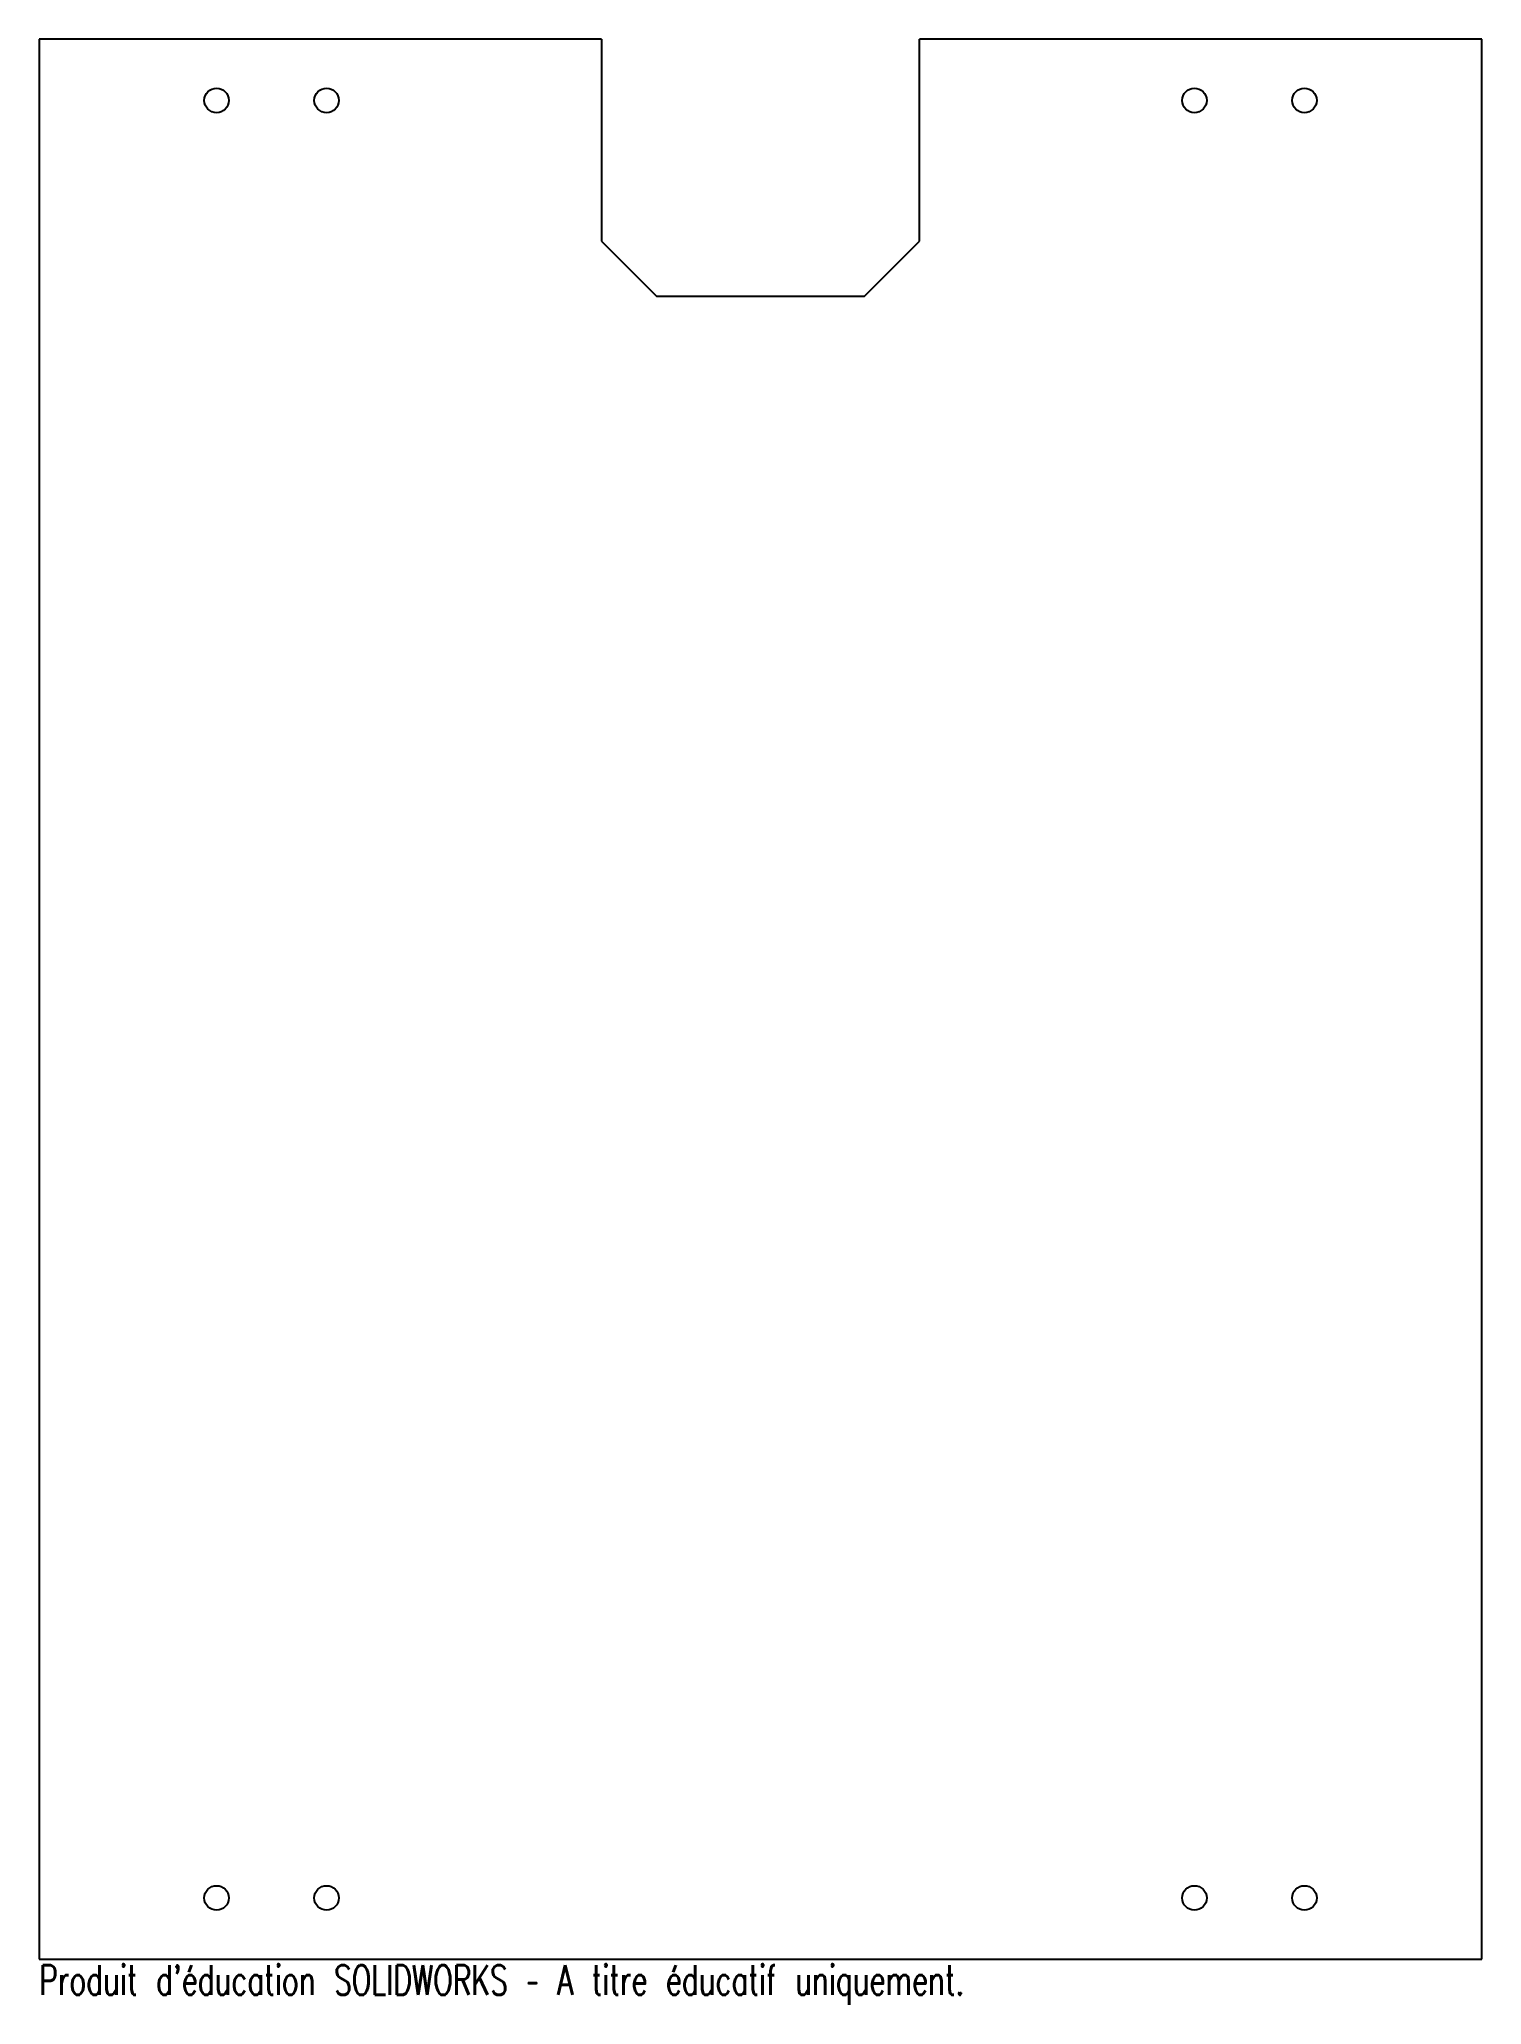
# Model space of a CAD drawing. Header units: millimetres. Extents: x -118 to 118, y -167 to 154.
import ezdxf

# ---------------------------------------------------------------- set-up
doc = ezdxf.new("R2010")
doc.units = ezdxf.units.MM
doc.styles.add('SLDTEXTSTYLE0', font='TXT', dxfattribs={"width": 0.7, "bigfont": 'bigfont'})

msp = doc.modelspace()

# ---------------------------------------------------------------- linework, layer by layer
at = {"color": 7, "linetype": 'Continuous', "lineweight": 25}
for p, q in [((-26, 154), (-118, 154)), ((-118, 154), (-118, -160)), ((-26, 154), (-26, 121)), ((26, 121), (26, 154)), ((118, 154), (26, 154)), ((118, -160), (118, 154)), ((-26, 121), (-17, 112)), ((17, 112), (26, 121)), ((-17, 112), (17, 112)), ((-118, -160), (118, -160))]:
    msp.add_line(p, q, dxfattribs=at)
for centre in [(-89, 144), (-71, 144), (71, 144), (89, 144), (-89, -150), (-71, -150), (71, -150), (89, -150)]:
    msp.add_circle(centre, 2, dxfattribs=at)

# ---------------------------------------------------------------- texts
at = {"color": 7, "linetype": 'Continuous', "insert": (-118, -161.02), "char_height": 4.8336, "attachment_point": 1, "style": 'SLDTEXTSTYLE0'}
msp.add_mtext("Produit d'éducation SOLIDWORKS – A titre éducatif uniquement.", dxfattribs=at)

doc.saveas('drawing.dxf')
